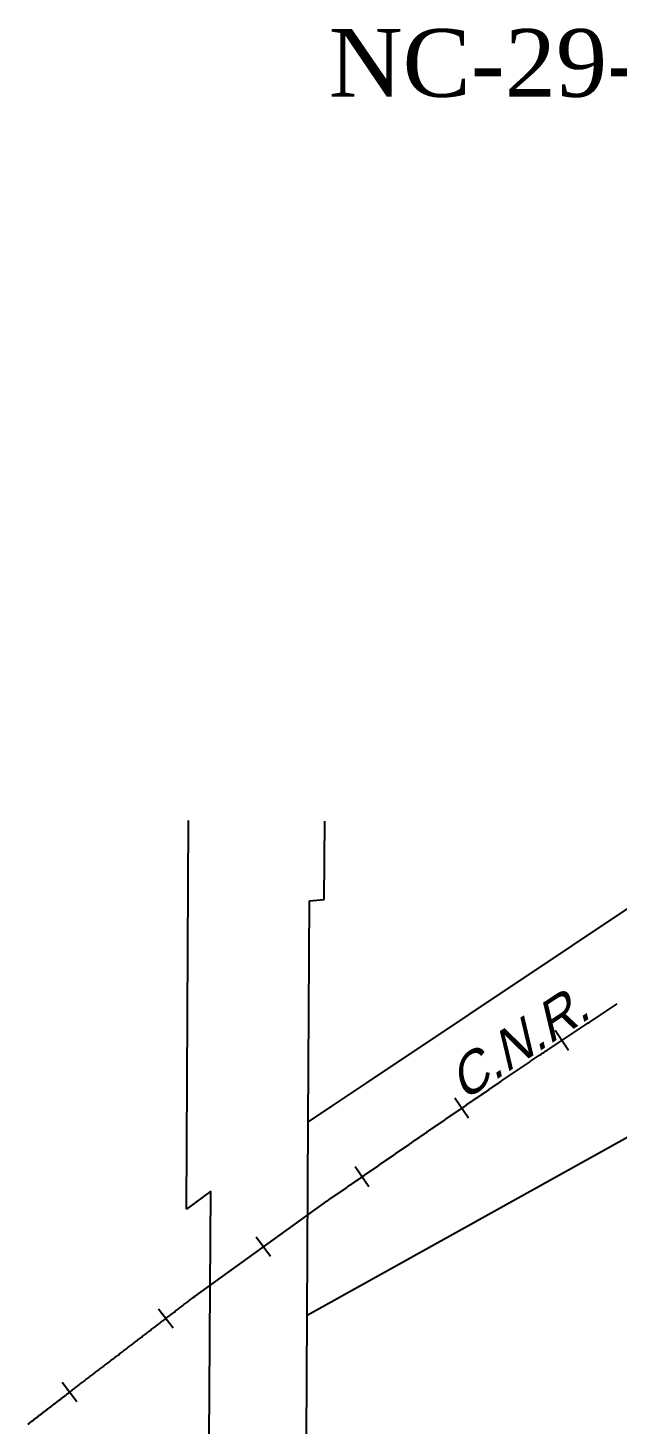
# Model space of a CAD drawing. Header units: millimetres. Extents: x 1745962 to 1749233, y 4525379 to 4529927.
# Drawn here: x 1746821.9 to 1746943.7, y 4528867.4 to 4529156 of the extents above; entities that cross this region are included whole.
import ezdxf
from ezdxf.enums import TextEntityAlignment as Align

# ---------------------------------------------------------------- set-up
doc = ezdxf.new("R2010")
doc.units = ezdxf.units.MM
doc.header["$LTSCALE"] = 10
doc.header["$MEASUREMENT"] = 0
for name, color, linetype in [('AROLL_LOTS', 8, 'Continuous'), ('RAILWAY', 9, 'Continuous'), ('ZONING_STANDARDS', 140, 'Continuous')]:
    doc.layers.add(name, color=color, linetype=linetype)
doc.styles.add('DUTCH', font='dutcheb.ttf')
doc.styles.add('Univers Condensed', font='UNVR57W.TTF')

msp = doc.modelspace()

# ---------------------------------------------------------------- linework, layer by layer
at = {"layer": 'AROLL_LOTS'}
for points in [[(1746879.64, 4528889.92), (1747283.7, 4529114.65)], [(1746854.67, 4528911.84), (1746855.11, 4528992.19)], [(1746883.17, 4528975.83), (1746883.26, 4528992.03)], [(1746955.55, 4528980.48), (1746891.9, 4528937.96)], [(1746879.86, 4528929.91), (1746880.12, 4528975.62)], [(1746880.12, 4528975.62), (1746883.17, 4528975.83)], [(1746891.9, 4528937.96), (1746884.88, 4528933.27)], [(1746884.88, 4528933.27), (1746879.86, 4528929.91)], [(1746879.64, 4528889.92), (1746879.86, 4528929.91)], [(1746859.69, 4528915.55), (1746854.67, 4528911.84)], [(1746859.51, 4528885.29), (1746859.69, 4528915.55)], [(1746879.29, 4528826.34), (1746879.64, 4528889.92)], [(1746859.5, 4528883.15), (1746859.51, 4528885.29)], [(1746859.46, 4528875.68), (1746859.5, 4528883.15)], [(1746859.1, 4528812.75), (1746859.46, 4528875.68)]]:
    msp.add_lwpolyline(points, dxfattribs=at)
at = {"layer": 'RAILWAY'}
for p, q in [((1746933.64, 4528944.63), (1746930.88, 4528948.79)), ((1746912.95, 4528930.66), (1746910.13, 4528934.79)), ((1746892.37, 4528916.48), (1746889.53, 4528920.6)), ((1746872.04, 4528902.04), (1746869.11, 4528906.09)), ((1746851.9, 4528887.24), (1746848.86, 4528891.21)), ((1746832.04, 4528872.05), (1746829.01, 4528876.03))]:
    msp.add_line(p, q, dxfattribs=at)
for points in [[(1746920.02, 4528938.5), (1746920.22, 4528938.64), (1746920.43, 4528938.78), (1746920.64, 4528938.92), (1746920.84, 4528939.06), (1746921.05, 4528939.2), (1746921.26, 4528939.34), (1746921.46, 4528939.48), (1746921.67, 4528939.62), (1746921.88, 4528939.76), (1746922.08, 4528939.9), (1746922.29, 4528940.04), (1746922.5, 4528940.18), (1746922.7, 4528940.32), (1746922.92, 4528940.46), (1746923.12, 4528940.6), (1746923.33, 4528940.74), (1746923.54, 4528940.87), (1746923.74, 4528941.02), (1746923.95, 4528941.16), (1746924.16, 4528941.3), (1746924.36, 4528941.44), (1746924.57, 4528941.58), (1746924.78, 4528941.71), (1746924.99, 4528941.85), (1746925.19, 4528941.99), (1746925.4, 4528942.13), (1746925.62, 4528942.27), (1746925.81, 4528942.41), (1746926.03, 4528942.55), (1746926.24, 4528942.69), (1746926.44, 4528942.83), (1746926.65, 4528942.97), (1746926.86, 4528943.1), (1746927.07, 4528943.24), (1746927.27, 4528943.38), (1746927.48, 4528943.52), (1746927.69, 4528943.66), (1746927.9, 4528943.8), (1746928.1, 4528943.94), (1746928.31, 4528944.07), (1746928.52, 4528944.22), (1746928.72, 4528944.35), (1746928.93, 4528944.5), (1746929.14, 4528944.63), (1746929.36, 4528944.77), (1746929.57, 4528944.91), (1746929.76, 4528945.05), (1746929.98, 4528945.19), (1746930.19, 4528945.32), (1746930.4, 4528945.47), (1746930.6, 4528945.6), (1746930.81, 4528945.75), (1746931.02, 4528945.88), (1746931.23, 4528946.02), (1746931.43, 4528946.16), (1746931.64, 4528946.3), (1746931.85, 4528946.43), (1746932.06, 4528946.57), (1746932.26, 4528946.71), (1746932.47, 4528946.85), (1746932.68, 4528946.99), (1746932.89, 4528947.12), (1746933.1, 4528947.27), (1746933.3, 4528947.4), (1746933.51, 4528947.55), (1746933.72, 4528947.68), (1746933.93, 4528947.81), (1746934.15, 4528947.96), (1746934.34, 4528948.09), (1746934.56, 4528948.24), (1746934.77, 4528948.37), (1746934.98, 4528948.51), (1746935.18, 4528948.65), (1746935.39, 4528948.79), (1746935.6, 4528948.92), (1746935.81, 4528949.06), (1746936.02, 4528949.2), (1746936.22, 4528949.35), (1746936.43, 4528949.48), (1746936.64, 4528949.61), (1746936.85, 4528949.76), (1746937.06, 4528949.89), (1746937.26, 4528950.03), (1746937.47, 4528950.17), (1746937.68, 4528950.31), (1746937.89, 4528950.44), (1746938.1, 4528950.58), (1746938.31, 4528950.72), (1746938.51, 4528950.86), (1746938.72, 4528951), (1746938.93, 4528951.13), (1746939.14, 4528951.27), (1746939.35, 4528951.41), (1746939.55, 4528951.55), (1746939.76, 4528951.69), (1746939.97, 4528951.82), (1746940.18, 4528951.96), (1746940.39, 4528952.1), (1746940.6, 4528952.23), (1746940.8, 4528952.37), (1746941.02, 4528952.52), (1746941.22, 4528952.65), (1746941.43, 4528952.78), (1746941.65, 4528952.93), (1746941.86, 4528953.06), (1746942.06, 4528953.2), (1746942.27, 4528953.34), (1746942.48, 4528953.48), (1746942.69, 4528953.61), (1746942.9, 4528953.75), (1746943.11, 4528953.89), (1746943.32, 4528954.02), (1746943.53, 4528954.16), (1746943.73, 4528954.3)], [(1746883.67, 4528913.53), (1746883.78, 4528913.6), (1746883.88, 4528913.67), (1746883.98, 4528913.74), (1746884.09, 4528913.82), (1746884.19, 4528913.88), (1746884.29, 4528913.95), (1746884.39, 4528914.02), (1746884.5, 4528914.1), (1746884.61, 4528914.17), (1746884.7, 4528914.23), (1746884.81, 4528914.31), (1746884.91, 4528914.38), (1746885.02, 4528914.45), (1746885.12, 4528914.52), (1746885.22, 4528914.6), (1746885.32, 4528914.66), (1746885.43, 4528914.73), (1746885.53, 4528914.8), (1746885.63, 4528914.88), (1746885.74, 4528914.95), (1746885.84, 4528915.01), (1746885.94, 4528915.08), (1746886.04, 4528915.16), (1746886.15, 4528915.23), (1746886.26, 4528915.3), (1746886.35, 4528915.37), (1746886.46, 4528915.44), (1746886.56, 4528915.51), (1746886.66, 4528915.58), (1746886.77, 4528915.66), (1746886.87, 4528915.73), (1746886.98, 4528915.8), (1746887.07, 4528915.86), (1746887.18, 4528915.94), (1746887.28, 4528916.01), (1746887.39, 4528916.08), (1746887.49, 4528916.15), (1746887.59, 4528916.22), (1746887.69, 4528916.29), (1746887.79, 4528916.36), (1746887.9, 4528916.43), (1746888, 4528916.51), (1746888.11, 4528916.58), (1746888.2, 4528916.64), (1746888.31, 4528916.72), (1746888.41, 4528916.79), (1746888.51, 4528916.86), (1746888.62, 4528916.93), (1746888.72, 4528917.01), (1746888.83, 4528917.07), (1746888.92, 4528917.14), (1746889.03, 4528917.21), (1746889.14, 4528917.29), (1746889.24, 4528917.36), (1746889.34, 4528917.43), (1746889.44, 4528917.49), (1746889.55, 4528917.57), (1746889.64, 4528917.64), (1746889.75, 4528917.71), (1746889.86, 4528917.78), (1746889.96, 4528917.86), (1746890.06, 4528917.92), (1746890.16, 4528917.99), (1746890.27, 4528918.06), (1746890.36, 4528918.14), (1746890.47, 4528918.21), (1746890.58, 4528918.28), (1746890.68, 4528918.35), (1746890.78, 4528918.42), (1746890.88, 4528918.49), (1746890.99, 4528918.56), (1746891.08, 4528918.64), (1746891.19, 4528918.71), (1746891.29, 4528918.77), (1746891.4, 4528918.84), (1746891.5, 4528918.92), (1746891.6, 4528918.99), (1746891.71, 4528919.06), (1746891.81, 4528919.12), (1746891.91, 4528919.2), (1746892.01, 4528919.27), (1746892.12, 4528919.34), (1746892.22, 4528919.42), (1746892.32, 4528919.49), (1746892.43, 4528919.56), (1746892.52, 4528919.63), (1746892.63, 4528919.7), (1746892.73, 4528919.77), (1746892.84, 4528919.84), (1746892.94, 4528919.92), (1746893.04, 4528919.99), (1746893.15, 4528920.05), (1746893.25, 4528920.12), (1746893.35, 4528920.2), (1746893.45, 4528920.27), (1746893.56, 4528920.34), (1746893.66, 4528920.42), (1746893.76, 4528920.48), (1746893.87, 4528920.55), (1746893.97, 4528920.62), (1746894.07, 4528920.7), (1746894.17, 4528920.77), (1746894.28, 4528920.84), (1746894.37, 4528920.9), (1746894.48, 4528920.98), (1746894.59, 4528921.05), (1746894.69, 4528921.12), (1746894.79, 4528921.19), (1746894.89, 4528921.27), (1746895, 4528921.33), (1746895.09, 4528921.4), (1746895.2, 4528921.48), (1746895.31, 4528921.55), (1746895.41, 4528921.62), (1746895.51, 4528921.69), (1746895.61, 4528921.76), (1746895.72, 4528921.83), (1746895.81, 4528921.9), (1746895.92, 4528921.97), (1746896.03, 4528922.05), (1746896.13, 4528922.12), (1746896.23, 4528922.18), (1746896.33, 4528922.25), (1746896.44, 4528922.33), (1746896.54, 4528922.4), (1746896.64, 4528922.47), (1746896.75, 4528922.54), (1746896.85, 4528922.61), (1746896.95, 4528922.68), (1746897.05, 4528922.75), (1746897.16, 4528922.83), (1746897.26, 4528922.9), (1746897.36, 4528922.97), (1746897.46, 4528923.03), (1746897.57, 4528923.11), (1746897.67, 4528923.18), (1746897.77, 4528923.25), (1746897.88, 4528923.32), (1746897.99, 4528923.4), (1746898.08, 4528923.46), (1746898.18, 4528923.53), (1746898.29, 4528923.6), (1746898.39, 4528923.68), (1746898.49, 4528923.75), (1746898.6, 4528923.82), (1746898.7, 4528923.89), (1746898.8, 4528923.96), (1746898.91, 4528924.03), (1746899.01, 4528924.1), (1746899.11, 4528924.18), (1746899.21, 4528924.24), (1746899.32, 4528924.31), (1746899.42, 4528924.38), (1746899.52, 4528924.46), (1746899.63, 4528924.53), (1746899.73, 4528924.6), (1746899.83, 4528924.67), (1746899.93, 4528924.74), (1746900.04, 4528924.81), (1746900.14, 4528924.88), (1746900.24, 4528924.96), (1746900.35, 4528925.03), (1746900.45, 4528925.09), (1746900.55, 4528925.16), (1746900.65, 4528925.24), (1746900.76, 4528925.31), (1746900.86, 4528925.38), (1746900.96, 4528925.46), (1746901.06, 4528925.52), (1746901.17, 4528925.59), (1746901.28, 4528925.66), (1746901.37, 4528925.74), (1746901.48, 4528925.81), (1746901.58, 4528925.88), (1746901.69, 4528925.94), (1746901.78, 4528926.02), (1746901.89, 4528926.09), (1746902, 4528926.16), (1746902.09, 4528926.24), (1746902.2, 4528926.31), (1746902.3, 4528926.37), (1746902.41, 4528926.44), (1746902.5, 4528926.52), (1746902.61, 4528926.59), (1746902.72, 4528926.66), (1746902.82, 4528926.72), (1746902.92, 4528926.8), (1746903.02, 4528926.87), (1746903.13, 4528926.94), (1746903.22, 4528927.02), (1746903.33, 4528927.09), (1746903.43, 4528927.15), (1746903.54, 4528927.22), (1746903.64, 4528927.3), (1746903.74, 4528927.37), (1746903.85, 4528927.44), (1746903.95, 4528927.51), (1746904.05, 4528927.58), (1746904.15, 4528927.65), (1746904.26, 4528927.72), (1746904.36, 4528927.79), (1746904.46, 4528927.87), (1746904.57, 4528927.93), (1746904.67, 4528928), (1746904.77, 4528928.08), (1746904.87, 4528928.15), (1746904.98, 4528928.22), (1746905.09, 4528928.29), (1746905.18, 4528928.36), (1746905.29, 4528928.43), (1746905.39, 4528928.5), (1746905.5, 4528928.57), (1746905.59, 4528928.65), (1746905.7, 4528928.71), (1746905.8, 4528928.78), (1746905.9, 4528928.85), (1746906.01, 4528928.93), (1746906.11, 4528929), (1746906.22, 4528929.07), (1746906.31, 4528929.14), (1746906.42, 4528929.21), (1746906.52, 4528929.28), (1746906.63, 4528929.35), (1746906.73, 4528929.43), (1746906.83, 4528929.5), (1746906.94, 4528929.56), (1746907.04, 4528929.63), (1746907.14, 4528929.71), (1746907.24, 4528929.78), (1746907.35, 4528929.85), (1746907.44, 4528929.91), (1746907.55, 4528929.99), (1746907.66, 4528930.06), (1746907.76, 4528930.13), (1746907.86, 4528930.2), (1746907.96, 4528930.27), (1746908.07, 4528930.34), (1746908.17, 4528930.41), (1746908.27, 4528930.49), (1746908.38, 4528930.56), (1746908.48, 4528930.63), (1746908.59, 4528930.69), (1746908.68, 4528930.77), (1746908.79, 4528930.84), (1746908.89, 4528930.91), (1746909, 4528930.98), (1746909.09, 4528931.05), (1746909.2, 4528931.12), (1746909.31, 4528931.19), (1746909.41, 4528931.26), (1746909.51, 4528931.34), (1746909.61, 4528931.4), (1746909.72, 4528931.47), (1746909.82, 4528931.54), (1746909.92, 4528931.62), (1746910.03, 4528931.69), (1746910.13, 4528931.76), (1746910.23, 4528931.82), (1746910.33, 4528931.9), (1746910.44, 4528931.97), (1746910.54, 4528932.04), (1746910.65, 4528932.11), (1746910.74, 4528932.18), (1746910.85, 4528932.25), (1746910.96, 4528932.32), (1746911.06, 4528932.39), (1746911.16, 4528932.47), (1746911.26, 4528932.53), (1746911.37, 4528932.6), (1746911.47, 4528932.67), (1746911.57, 4528932.75), (1746911.68, 4528932.82), (1746911.78, 4528932.88), (1746911.88, 4528932.95), (1746911.98, 4528933.03), (1746912.09, 4528933.1), (1746912.19, 4528933.17), (1746912.3, 4528933.23), (1746912.39, 4528933.31), (1746912.5, 4528933.38), (1746912.61, 4528933.45), (1746912.71, 4528933.52), (1746912.8, 4528933.59), (1746912.91, 4528933.66), (1746913.02, 4528933.73), (1746913.12, 4528933.81), (1746913.22, 4528933.88), (1746913.32, 4528933.94), (1746913.43, 4528934.01), (1746913.53, 4528934.09), (1746913.64, 4528934.16), (1746913.74, 4528934.23), (1746913.84, 4528934.29), (1746913.95, 4528934.37), (1746914.05, 4528934.44), (1746914.15, 4528934.51), (1746914.25, 4528934.58), (1746914.36, 4528934.65), (1746914.46, 4528934.72), (1746914.56, 4528934.79), (1746914.67, 4528934.87), (1746914.77, 4528934.94), (1746914.88, 4528935), (1746914.98, 4528935.07), (1746915.08, 4528935.15), (1746915.18, 4528935.22), (1746915.29, 4528935.29), (1746915.39, 4528935.35), (1746915.49, 4528935.43), (1746915.6, 4528935.5), (1746915.7, 4528935.57), (1746915.81, 4528935.63), (1746915.9, 4528935.71), (1746916.01, 4528935.78), (1746916.11, 4528935.85), (1746916.22, 4528935.92), (1746916.32, 4528935.98), (1746916.42, 4528936.06), (1746916.53, 4528936.13), (1746916.63, 4528936.2), (1746916.74, 4528936.27), (1746916.83, 4528936.34), (1746916.94, 4528936.41), (1746917.04, 4528936.48), (1746917.15, 4528936.55), (1746917.25, 4528936.62), (1746917.35, 4528936.69), (1746917.46, 4528936.76), (1746917.56, 4528936.84), (1746917.67, 4528936.91), (1746917.77, 4528936.97), (1746917.87, 4528937.04), (1746917.97, 4528937.12), (1746918.08, 4528937.19), (1746918.18, 4528937.25), (1746918.29, 4528937.32), (1746918.38, 4528937.4), (1746918.49, 4528937.47), (1746918.6, 4528937.54), (1746918.7, 4528937.6), (1746918.8, 4528937.68), (1746918.9, 4528937.75), (1746919.01, 4528937.82), (1746919.11, 4528937.88), (1746919.22, 4528937.95), (1746919.31, 4528938.03), (1746919.42, 4528938.1), (1746919.52, 4528938.16), (1746919.63, 4528938.24), (1746919.74, 4528938.31), (1746919.83, 4528938.38), (1746920.02, 4528938.5)], [(1746856.46, 4528893.87), (1746883.67, 4528913.53)], [(1746831.32, 4528874.64), (1746831.52, 4528874.79), (1746831.72, 4528874.95), (1746831.92, 4528875.09), (1746832.12, 4528875.25), (1746832.32, 4528875.4), (1746832.51, 4528875.55), (1746832.71, 4528875.71), (1746832.91, 4528875.86), (1746833.11, 4528876.01), (1746833.31, 4528876.16), (1746833.5, 4528876.31), (1746833.71, 4528876.47), (1746833.9, 4528876.62), (1746834.1, 4528876.76), (1746834.3, 4528876.92), (1746834.5, 4528877.07), (1746834.7, 4528877.23), (1746834.9, 4528877.37), (1746835.09, 4528877.52), (1746835.3, 4528877.68), (1746835.49, 4528877.83), (1746835.69, 4528877.97), (1746835.89, 4528878.13), (1746836.09, 4528878.28), (1746836.29, 4528878.44), (1746836.49, 4528878.59), (1746836.68, 4528878.74), (1746836.89, 4528878.89), (1746837.08, 4528879.04), (1746837.29, 4528879.19), (1746837.48, 4528879.35), (1746837.68, 4528879.49), (1746837.88, 4528879.65), (1746838.07, 4528879.8), (1746838.28, 4528879.95), (1746838.47, 4528880.11), (1746838.67, 4528880.25), (1746838.87, 4528880.41), (1746839.07, 4528880.56), (1746839.27, 4528880.71), (1746839.47, 4528880.86), (1746839.66, 4528881.01), (1746839.87, 4528881.16), (1746840.06, 4528881.32), (1746840.27, 4528881.47), (1746840.46, 4528881.63), (1746840.66, 4528881.77), (1746840.86, 4528881.92), (1746841.06, 4528882.08), (1746841.26, 4528882.23), (1746841.46, 4528882.38), (1746841.65, 4528882.53), (1746841.85, 4528882.68), (1746842.05, 4528882.84), (1746842.25, 4528882.99), (1746842.45, 4528883.14), (1746842.64, 4528883.29), (1746842.85, 4528883.44), (1746843.04, 4528883.6), (1746843.24, 4528883.75), (1746843.44, 4528883.89), (1746843.64, 4528884.05), (1746843.84, 4528884.2), (1746844.03, 4528884.36), (1746844.23, 4528884.51), (1746844.43, 4528884.66), (1746844.63, 4528884.81), (1746844.83, 4528884.96), (1746845.03, 4528885.12), (1746845.23, 4528885.27), (1746845.43, 4528885.42), (1746845.62, 4528885.57), (1746845.82, 4528885.72), (1746846.02, 4528885.88), (1746846.22, 4528886.03), (1746846.42, 4528886.18), (1746846.61, 4528886.33), (1746846.82, 4528886.48), (1746847.01, 4528886.64), (1746847.21, 4528886.79), (1746847.41, 4528886.94), (1746847.6, 4528887.09), (1746847.81, 4528887.24), (1746848, 4528887.4), (1746848.2, 4528887.55), (1746848.4, 4528887.7), (1746848.6, 4528887.85), (1746848.8, 4528888.01), (1746848.99, 4528888.16), (1746849.19, 4528888.31), (1746849.39, 4528888.47), (1746849.59, 4528888.61), (1746849.79, 4528888.77), (1746849.99, 4528888.92), (1746850.19, 4528889.07), (1746850.38, 4528889.23), (1746850.58, 4528889.37), (1746850.78, 4528889.53), (1746850.98, 4528889.68), (1746851.18, 4528889.83), (1746851.38, 4528889.98), (1746851.57, 4528890.13), (1746851.78, 4528890.29), (1746851.97, 4528890.44), (1746852.17, 4528890.59), (1746852.37, 4528890.74), (1746852.56, 4528890.89), (1746852.77, 4528891.05), (1746852.96, 4528891.2), (1746853.17, 4528891.36), (1746853.36, 4528891.5), (1746853.56, 4528891.65), (1746853.76, 4528891.81), (1746853.95, 4528891.96), (1746854.15, 4528892.11), (1746854.35, 4528892.27), (1746854.55, 4528892.41), (1746854.75, 4528892.57), (1746854.95, 4528892.72), (1746855.15, 4528892.87), (1746855.35, 4528893.02), (1746855.54, 4528893.17), (1746855.74, 4528893.33), (1746855.94, 4528893.48), (1746856.14, 4528893.63), (1746856.46, 4528893.87)], [(1746821.9, 4528867.41), (1746822, 4528867.48), (1746822.1, 4528867.56), (1746822.2, 4528867.64), (1746822.3, 4528867.72), (1746822.4, 4528867.79), (1746822.49, 4528867.87), (1746822.6, 4528867.95), (1746822.7, 4528868.02), (1746822.79, 4528868.1), (1746822.89, 4528868.17), (1746822.99, 4528868.25), (1746823.09, 4528868.33), (1746823.19, 4528868.4), (1746823.29, 4528868.48), (1746823.39, 4528868.56), (1746823.49, 4528868.64), (1746823.58, 4528868.71), (1746823.69, 4528868.78), (1746823.78, 4528868.86), (1746823.88, 4528868.94), (1746823.98, 4528869.02), (1746824.08, 4528869.09), (1746824.17, 4528869.17), (1746824.28, 4528869.25), (1746824.38, 4528869.32), (1746824.48, 4528869.4), (1746824.57, 4528869.47), (1746824.68, 4528869.54), (1746824.78, 4528869.63), (1746824.87, 4528869.7), (1746824.97, 4528869.78), (1746825.07, 4528869.85), (1746825.16, 4528869.93), (1746825.27, 4528870.01), (1746825.37, 4528870.08), (1746825.47, 4528870.16), (1746825.56, 4528870.23), (1746825.66, 4528870.32), (1746825.77, 4528870.39), (1746825.86, 4528870.46), (1746825.96, 4528870.54), (1746826.06, 4528870.61), (1746826.17, 4528870.69), (1746826.26, 4528870.77), (1746826.36, 4528870.84), (1746826.46, 4528870.92), (1746826.55, 4528870.99), (1746826.66, 4528871.07), (1746826.76, 4528871.15), (1746826.85, 4528871.22), (1746826.95, 4528871.3), (1746827.05, 4528871.38), (1746827.16, 4528871.45), (1746827.25, 4528871.53), (1746827.35, 4528871.6), (1746827.45, 4528871.68), (1746827.55, 4528871.76), (1746827.65, 4528871.83), (1746827.75, 4528871.91), (1746827.84, 4528871.98), (1746827.94, 4528872.06), (1746828.05, 4528872.14), (1746828.15, 4528872.21), (1746828.24, 4528872.29), (1746828.34, 4528872.36), (1746828.45, 4528872.44), (1746828.54, 4528872.52), (1746828.64, 4528872.59), (1746828.74, 4528872.67), (1746828.83, 4528872.74), (1746828.94, 4528872.82), (1746829.04, 4528872.9), (1746829.14, 4528872.97), (1746829.23, 4528873.05), (1746829.34, 4528873.12), (1746829.44, 4528873.2), (1746829.53, 4528873.28), (1746829.63, 4528873.35), (1746829.74, 4528873.43), (1746829.83, 4528873.5), (1746829.93, 4528873.58), (1746830.03, 4528873.66), (1746830.13, 4528873.74), (1746830.23, 4528873.81), (1746830.33, 4528873.88), (1746830.43, 4528873.96), (1746830.52, 4528874.04), (1746830.63, 4528874.11), (1746830.73, 4528874.19), (1746830.82, 4528874.26), (1746830.92, 4528874.34), (1746831.02, 4528874.42), (1746831.13, 4528874.49), (1746831.32, 4528874.64)]]:
    msp.add_lwpolyline(points, dxfattribs=at)

# ---------------------------------------------------------------- texts
at = {"layer": 'RAILWAY', "style": 'Univers Condensed', "oblique": 20}
msp.add_text('C.N.R.', height=8, rotation=33.3787, dxfattribs=at).set_placement((1746911.76, 4528934))
at = {"layer": 'ZONING_STANDARDS', "style": 'DUTCH'}
msp.add_text('NC-29-43-76-87-100', height=14, dxfattribs=at).set_placement((1747064.96, 4529148.82), align=Align.MIDDLE_RIGHT)

doc.saveas('drawing.dxf')
